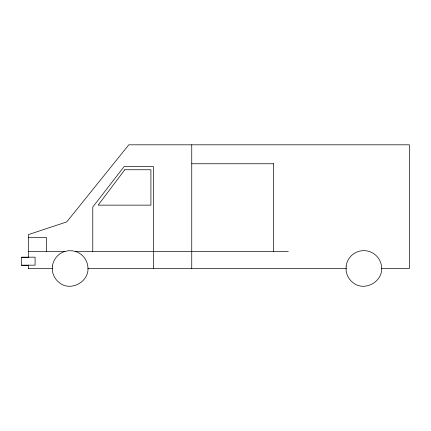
<?xml version="1.0" encoding="UTF-8"?>
<svg xmlns="http://www.w3.org/2000/svg" width="431" height="431" viewBox="0 0 431 431"><rect width="100%" height="100%" fill="white"/><g stroke="black" fill="none" stroke-linecap="round" stroke-linejoin="round"><path stroke-width="0.65" d="M191.747 163.753L273.69 163.753M28.317 237.583L46.57 237.583L46.57 251.575M28.317 251.575L64.822 251.575M75.36 251.575L288.323 251.575M21.55 257.355L28.64 257.355M21.55 265.167L35.083 265.167L35.083 257.172L21.55 257.172L21.55 265.356L28.64 265.356M28.317 268.475L52.426 268.475M87.805 268.475L346.508 268.475M381.505 268.475L409.45 268.475L409.45 144.816L128.804 144.816L66.757 221.89L28.317 234.636L28.317 257.355M273.566 163.753L273.566 251.575M191.747 144.816L191.747 268.475M153.56 268.475L153.56 166.673L124.031 166.673L92.778 207.058L92.778 251.575M28.317 265.167L28.317 268.658M52.447 265.992L52.404 270.646A17.843 17.843 0 0 0 59.128 282.531C70.77 292.396 90.278 281.368 87.822 266.304A17.843 17.843 0 0 0 77.09 252.054L72.602 250.81L67.942 250.767L63.432 251.93A17.843 17.843 0 0 0 52.447 265.992M346.147 265.992L346.109 270.646A17.843 17.843 0 0 0 352.833 282.531C364.475 292.396 383.978 281.368 381.527 266.304A17.843 17.843 0 0 0 346.147 265.992M124.796 169.744L98.16 205.134L150.915 205.134L150.915 169.744L124.796 169.744"/></g></svg>
